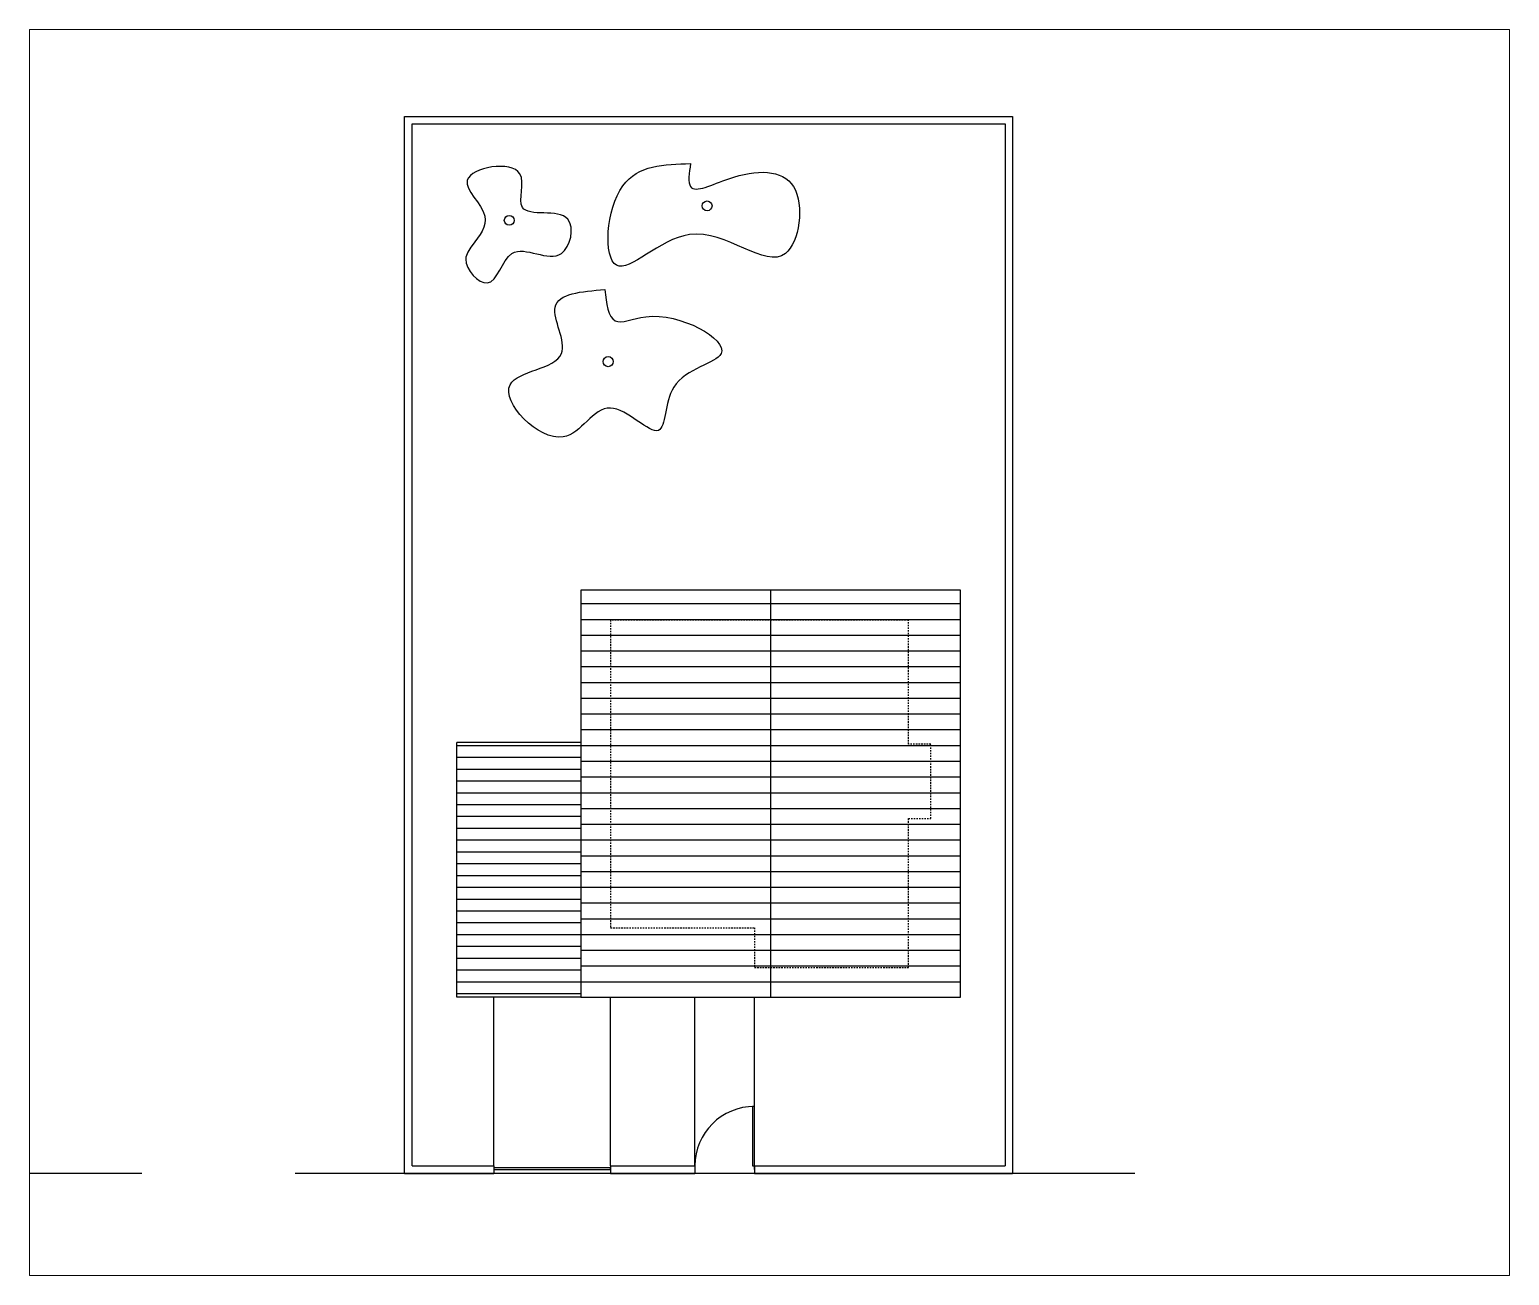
# Paper-space layout 'Layout2' of a CAD drawing. Header units: millimetres. Extents: x 26 to 175, y 50 to 176.
# The model-space entities are those that its viewports show. They can reach past a viewport. Long polylines and large blocks are cut down to what shows.
import ezdxf

# ---------------------------------------------------------------- set-up
doc = ezdxf.new("R2010")
doc.units = ezdxf.units.MM
doc.linetypes.add('HIDDEN2', pattern=[4.7625, 3.175, -1.5875])
doc.linetypes.add('JIS_02_0.7', pattern=[1.35, 0.75, -0.6])
for name, color, linetype in [('ESQUADRIAS', 3, 'Continuous'), ('HACHURAS', 8, 'Continuous'), ('PAREDES', 4, 'Continuous'), ('PISO', 2, 'Continuous'), ('PROJEÇÕES', 8, 'HIDDEN2'), ('VEGETAÇÃO', 90, 'Continuous')]:
    doc.layers.add(name, color=color, linetype=linetype)

msp = doc.modelspace()

# ---------------------------------------------------------------- hatches: boundary and pattern name
at = {"layer": 'HACHURAS'}
h = msp.add_hatch(dxfattribs=at)
h.set_pattern_fill('ANSI31', color=256, scale=0.1, angle=135)
h.paths.add_polyline_path([(3281.122, 1279.828), (3277.897, 1279.828), (3277.897, 1273.628), (3280.797, 1273.628), (3280.797, 1272.828), (3281.122, 1272.828)], flags=17)
h.paths.add_polyline_path([(3284.347, 1277.328), (3283.897, 1277.328), (3283.897, 1279.828), (3281.122, 1279.828), (3281.122, 1272.828), (3283.897, 1272.828), (3283.897, 1275.828), (3284.347, 1275.828)], flags=17)
h.paths.add_polyline_path([(3284.947, 1280.428), (3281.122, 1280.428), (3281.122, 1279.828), (3283.897, 1279.828), (3283.897, 1277.328), (3284.347, 1277.328), (3284.347, 1275.828), (3283.897, 1275.828), (3283.897, 1272.828), (3281.122, 1272.828), (3281.122, 1272.228), (3284.947, 1272.228)])
h.paths.add_polyline_path([(3280.797, 1273.628), (3277.897, 1273.628), (3277.897, 1279.828), (3281.122, 1279.828), (3281.122, 1280.428), (3277.297, 1280.428), (3277.297, 1272.228), (3281.122, 1272.228), (3281.122, 1272.828), (3280.797, 1272.828)])
h = msp.add_hatch(dxfattribs=at)
h.set_pattern_fill('ANSI31', color=256, scale=0.075, angle=135)
h.paths.add_polyline_path([(3277.297, 1277.361), (3274.797, 1277.361), (3274.797, 1272.228), (3277.297, 1272.228)])

# ---------------------------------------------------------------- linework, layer by layer
at = {"layer": 'ESQUADRIAS'}
for points in [[(3280.797, 1268.828), (3280.797, 1270.028), (3280.757, 1270.028), (3280.757, 1268.828), (3280.757, 1268.828)], [(3275.547, 1268.753), (3277.897, 1268.753), (3277.897, 1268.793), (3275.547, 1268.793), (3275.547, 1268.753)]]:
    msp.add_lwpolyline(points, dxfattribs=at)
at = {"layer": 'PAREDES'}
for p, q in [((3273.747, 1289.978), (3285.997, 1289.978)), ((3273.747, 1268.678), (3273.747, 1289.978)), ((3285.997, 1289.978), (3285.997, 1268.678)), ((3273.897, 1289.828), (3285.847, 1289.828)), ((3273.897, 1268.828), (3273.897, 1289.828)), ((3285.847, 1289.828), (3285.847, 1268.828)), ((3273.897, 1268.828), (3275.547, 1268.828)), ((3275.547, 1268.828), (3275.547, 1268.678)), ((3277.897, 1268.828), (3279.597, 1268.828)), ((3277.897, 1268.828), (3277.897, 1268.678)), ((3280.797, 1268.828), (3285.847, 1268.828)), ((3280.797, 1268.828), (3280.797, 1268.678)), ((3273.747, 1268.678), (3275.547, 1268.678)), ((3277.897, 1268.678), (3279.597, 1268.678)), ((3280.797, 1268.678), (3285.997, 1268.678))]:
    msp.add_line(p, q, dxfattribs=at)
at = {"layer": 'PISO'}
for p, q in [((3281.122, 1280.428), (3281.122, 1272.228)), ((3274.797, 1272.228), (3274.797, 1277.361)), ((3277.297, 1277.361), (3274.797, 1277.361)), ((3277.297, 1272.228), (3274.797, 1272.228)), ((3279.597, 1268.828), (3279.597, 1268.678)), ((3268.457, 1268.678), (3251.544, 1268.678)), ((3288.457, 1268.678), (3271.544, 1268.678))]:
    msp.add_line(p, q, dxfattribs=at)
at = {"layer": 'PISO', "color": 1}
for p, q in [((3275.547, 1268.828), (3275.547, 1272.228)), ((3277.897, 1268.828), (3277.897, 1272.228)), ((3279.597, 1268.828), (3279.597, 1272.228)), ((3280.797, 1268.753), (3280.797, 1272.228))]:
    msp.add_line(p, q, dxfattribs=at)
at = {"layer": 'PISO', "color": 8}
for p, q in [((3277.897, 1268.678), (3275.547, 1268.678)), ((3280.797, 1268.678), (3279.597, 1268.678))]:
    msp.add_line(p, q, dxfattribs=at)
at = {"layer": 'PISO'}
for points in [[(3277.297, 1272.228), (3284.947, 1272.228), (3284.947, 1280.428), (3277.297, 1280.428), (3277.297, 1272.228)], [(3280.757, 1268.828), (3280.797, 1268.828)]]:
    msp.add_lwpolyline(points, dxfattribs=at)
msp.add_arc((3280.797, 1268.828), 1.2, 90, 180, dxfattribs=at)
at = {"layer": 'PROJEÇÕES', "linetype": 'JIS_02_0.7'}
msp.add_lwpolyline([(3277.897, 1273.628), (3280.797, 1273.628), (3280.797, 1272.828), (3283.897, 1272.828), (3283.897, 1275.828), (3284.347, 1275.828), (3284.347, 1277.328), (3283.897, 1277.328), (3283.897, 1279.828), (3277.897, 1279.828), (3277.897, 1273.628)], dxfattribs=at)
at = {"layer": 'VEGETAÇÃO'}
for centre, radius in [((3279.842, 1288.176), 0.0986), ((3275.855, 1287.884), 0.0986), ((3277.849, 1285.036), 0.102)]:
    msp.add_circle(centre, radius, dxfattribs=at)
for points in [[(3275.108, 1287.376), (3275.365, 1287.969), (3275.011, 1288.691), (3276.071, 1288.819), (3276.12, 1288.146), (3277.035, 1287.905), (3276.907, 1287.215), (3275.911, 1287.215), (3275.413, 1286.622), (3274.979, 1287.103), (3275.108, 1287.376)], [(3279.509, 1289.028), (3278.144, 1288.579), (3278.017, 1286.979), (3279.485, 1287.596), (3281.42, 1287.215), (3281.581, 1288.563), (3280.28, 1288.723), (3279.509, 1288.563), (3279.509, 1289.028)], [(3277.78, 1286.489), (3276.779, 1286.135), (3276.908, 1285.199), (3275.874, 1284.57), (3276.94, 1283.521), (3277.893, 1284.102), (3278.862, 1283.65), (3279.169, 1284.521), (3280.122, 1285.199), (3278.604, 1285.941), (3277.99, 1285.86), (3277.78, 1286.489)]]:
    msp.add_spline(points, degree=3, dxfattribs=at)

psp = doc.layouts.new('Layout2')

# ---------------------------------------------------------------- viewports
at = {"layer": 'PISO'}
psp.add_viewport(center=(100.23, 112.73), size=(149.06, 125.5306), view_center_point=(3281.099, 1279.174), view_height=25.10611, dxfattribs=at)

doc.saveas('drawing.dxf')
